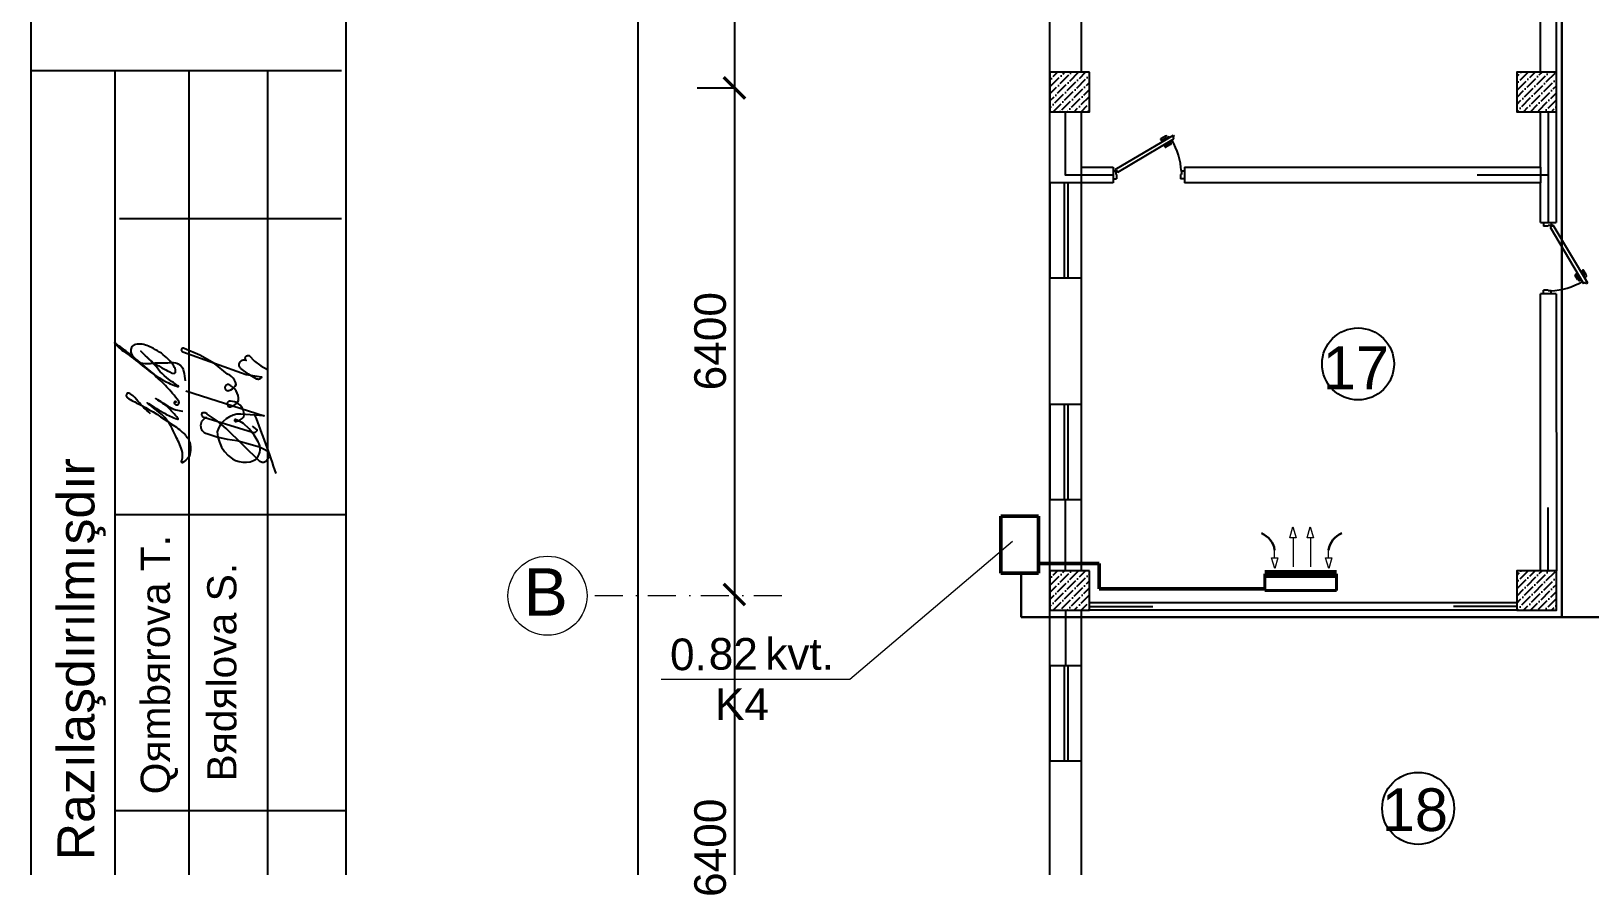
# Model space of a CAD drawing. Header units: millimetres. Extents: x 42452 to 2852333, y -419346 to 834876.
# Drawn here: x 2504668 to 2524363, y 577583 to 588130 of the extents above; entities that cross this region are included whole.
import ezdxf

# ---------------------------------------------------------------- set-up
doc = ezdxf.new("R2010")
doc.units = ezdxf.units.MM
doc.linetypes.add('Штрихпунктирная', pattern=[670.277762, 352.777767, -176.388884, 0, -141.111112])
for name, color, linetype, lineweight in [('0_Ном._пера__1', 7, 'Continuous', 15), ('0_Ном._пера__7', 7, 'Continuous', 60), ('c_dv_l x_tti-25_Ном._пера__21_Ном._пера__21', 7, 'Continuous', 30), ('memar', 7, 'Continuous', 25), ('Text blocks_Ном._пера__1', 7, 'Continuous', 15), ('ДВЕРИ', 7, 'Continuous', 5), ('надписи', 5, 'Continuous', 30), ('размер_Ном._пера__241_Ном._пера__7', 7, 'Continuous', 60), ('Соедин_роз', 94, 'Continuous', 30)]:
    doc.layers.add(name, color=color, linetype=linetype, lineweight=lineweight)
doc.styles.get("Standard").update_dxf_attribs({"font": 'arial.ttf'})
doc.styles.add('СГЕНЕРИР_СТИЛЬ_1', font='arial.ttf')
doc.styles.add('СГЕНЕРИР_СТИЛЬ_5', font='')
doc.styles.get('СГЕНЕРИР_СТИЛЬ_5').set_extended_font_data('Arial Az Lat Кириллический')
doc.dimstyles.new('razmeri a-g', dxfattribs={"dimtxt": 400, "dimasz": 270, "dimexe": 1.25, "dimexo": 0.625, "dimgap": 100, "dimtad": 1, "dimdec": 0, "dimtxsty": 'Standard', "dimblk": 'ARCHTICK', "dimcen": 2.5, "dimadec": 0, "dimazin": 0, "dimtfac": 1, "dimtdec": 0, "dimtmove": 0, "dimatfit": 3, "dimfxl": 1, "dimarcsym": 0})

# ---------------------------------------------------------------- blocks, each defined once
blk = doc.blocks.new('123vv')
at = {"layer": '0_Ном._пера__1', "linetype": 'Continuous', "lineweight": 25}
blk.add_line((41984, -698025), (38898, -698025), dxfattribs=at)
at = {"layer": '0_Ном._пера__1', "color": 5, "linetype": 'Continuous', "lineweight": 25, "flags": 128}
for points in [[(39821, -700413), (40908, -700763), (40586, -700737), (40531, -700741), (40477, -700753), (40426, -700775), (40379, -700804), (40338, -700841), (40303, -700884), (40276, -700932), (40257, -700984), (40266, -701058), (40286, -701129), (40317, -701196), (40358, -701258), (40408, -701313), (40467, -701359), (40512, -701383), (40561, -701399), (40612, -701408), (40663, -701408), (40714, -701401), (40763, -701385), (40787, -701368), (40808, -701347), (40826, -701323), (40839, -701296), (40849, -701268), (40854, -701239), (40854, -701209), (40849, -701180), (40840, -701151), (40827, -701125), (40771, -701030), (40702, -700945), (40620, -700871), (40568, -700837), (40512, -700811), (40509, -700811), (40507, -700812), (40505, -700814), (40503, -700815), (40501, -700817), (40500, -700820), (40499, -700822), (40499, -700825), (40499, -700827), (40499, -700830), (40500, -700832), (40501, -700834), (40503, -700836), (40505, -700838), (40507, -700839), (40510, -700840), (40512, -700840), (40515, -700840), (40546, -700832), (40576, -700818), (40603, -700800), (40627, -700777), (40629, -700748), (40628, -700718), (40621, -700689), (40610, -700661), (40594, -700636), (40575, -700613), (40552, -700594), (40526, -700579), (40499, -700568), (40470, -700561), (40440, -700559), (40433, -700559), (40427, -700559), (40420, -700561), (40414, -700564), (40409, -700567), (40404, -700572), (40400, -700577), (40397, -700583), (40395, -700590), (40394, -700596), (40394, -700603), (40396, -700609), (40398, -700616), (40402, -700621), (40406, -700626), (40411, -700631), (40417, -700634), (40423, -700636), (40430, -700637), (40437, -700637), (40443, -700636), (40466, -700629), (40488, -700619), (40508, -700606), (40525, -700590), (40539, -700571), (40550, -700549), (40551, -700514), (40546, -700479), (40536, -700446), (40520, -700415), (40499, -700387), (40473, -700362), (40444, -700343), (40412, -700328), (40405, -700328), (40397, -700329), (40390, -700331), (40384, -700334), (40378, -700338), (40373, -700343), (40369, -700349), (40366, -700356), (40364, -700363), (40363, -700370), (40364, -700377), (40366, -700384), (40369, -700391), (40373, -700397), (40378, -700402), (40384, -700406), (40390, -700410), (40397, -700412), (40404, -700413), (40412, -700412), (40419, -700410), (40444, -700400), (40467, -700386), (40488, -700369), (40505, -700349), (40520, -700326), (40511, -700295), (40497, -700266), (40479, -700239), (40456, -700216), (40430, -700198), (40401, -700183), (40217, -700037), (40015, -699918), (39798, -699827), (39795, -699825), (39791, -699823), (39786, -699822), (39782, -699822), (39778, -699823), (39774, -699824), (39770, -699826), (39766, -699828), (39763, -699832), (39761, -699835), (39759, -699839), (39758, -699843), (39757, -699847), (39758, -699852), (39759, -699856), (39761, -699860), (39763, -699864), (39766, -699867), (39769, -699869), (39773, -699871), (39777, -699873), (40657, -700188), (40873, -700218), (40871, -700225), (40868, -700232), (40864, -700238), (40859, -700244), (40853, -700248), (40846, -700252), (40839, -700254), (40831, -700255), (40824, -700255), (40816, -700254), (40809, -700252), (40693, -700184), (40586, -700105), (40578, -700096), (40571, -700087), (40566, -700076), (40563, -700065), (40561, -700053), (40562, -700042), (40565, -700030), (40570, -700020), (40576, -700010), (40584, -700001), (40593, -699994), (40604, -699989), (40615, -699985), (40626, -699984), (40638, -699984), (40650, -699986), (40661, -699991), (40656, -699986), (40652, -699981), (40649, -699975), (40648, -699969), (40647, -699962), (40647, -699956), (40649, -699950), (40651, -699944), (40655, -699938), (40659, -699933), (40664, -699929), (40669, -699926), (40676, -699924), (40682, -699922), (40688, -699922), (40695, -699923), (40701, -699925), (40776, -700003), (40862, -700068), (40956, -700120)], [(40114, -700786), (40096, -700791), (40079, -700800), (40064, -700811), (40051, -700825), (40040, -700841), (40032, -700858), (40027, -700876), (40025, -700895), (40027, -700914), (40031, -700932), (40038, -700950), (40048, -700966), (40061, -700980), (40076, -700992), (40092, -701001), (40110, -701007), (40251, -701054), (40396, -701085), (40532, -701105), (40665, -701144), (40842, -701195), (40902, -701220), (40958, -701252), (40967, -701267), (40973, -701282), (40976, -701299), (40977, -701315), (40975, -701332), (40970, -701347), (40962, -701362), (40953, -701376), (40941, -701387), (40933, -701395), (40923, -701401), (40913, -701406), (40903, -701409), (40892, -701410), (40881, -701409), (40870, -701407), (40860, -701402), (40850, -701397), (40380, -700937), (40255, -700831), (40119, -700739), (40110, -700731), (40100, -700726), (40089, -700722), (40078, -700720), (40066, -700720), (40055, -700722), (40044, -700726), (40041, -700732), (40040, -700738), (40040, -700745), (40040, -700752), (40042, -700758), (40045, -700764), (40049, -700769), (40054, -700774), (40059, -700778), (40066, -700780), (40072, -700782), (40749, -700991), (40757, -700993), (40765, -700993), (40773, -700993), (40781, -700990), (40788, -700987), (40795, -700983), (40801, -700977), (40806, -700971), (40810, -700964), (40813, -700957), (40748, -700906)]]:
    blk.add_lwpolyline(points, dxfattribs=at)
at = {"layer": '0_Ном._пера__1', "color": 5, "linetype": 'Continuous', "lineweight": 25}
for points, knots in [([(39692, -700580), (39688, -700572), (39683, -700564), (39676, -700564), (39669, -700563), (39660, -700569), (39657, -700575), (39651, -700590), (39672, -700608), (39692, -700610), (39706, -700611), (39720, -700603), (39725, -700593), (39734, -700575), (39718, -700552), (39701, -700531), (39641, -700450), (39591, -700397), (39537, -700342), (39451, -700255), (39355, -700164), (39251, -700075), (39166, -700002), (39076, -699931), (39002, -699873), (38958, -699838), (38919, -699808), (38847, -699759), (38840, -699754), (38833, -699749), (38831, -699749), (38829, -699749), (38839, -699761), (38849, -699772), (38918, -699847), (38958, -699868), (39005, -699899), (39076, -699948), (39163, -700023), (39249, -700091), (39358, -700177), (39466, -700251), (39578, -700304), (39613, -700321), (39649, -700335), (39693, -700350), (39700, -700353), (39708, -700355), (39713, -700356), (39747, -700365), (39661, -700312), (39599, -700267), (39469, -700175), (39442, -700118), (39386, -700055), (39340, -700002), (39275, -699944), (39209, -699878), (39205, -699874), (39201, -699870), (39199, -699867), (39176, -699844), (39240, -699911), (39288, -699956), (39354, -700019), (39389, -700038), (39429, -700061), (39465, -700081), (39505, -700103), (39565, -700135), (39609, -700159), (39664, -700188), (39676, -700161), (39679, -700152), (39678, -700136), (39676, -700123), (39670, -700098), (39658, -700078), (39644, -700060), (39618, -700022), (39587, -699985), (39553, -699953), (39492, -699895), (39419, -699852), (39342, -699814), (39287, -699787), (39231, -699763), (39168, -699764), (39137, -699764), (39104, -699770), (39083, -699790), (39070, -699803), (39061, -699821), (39057, -699840), (39053, -699864), (39059, -699888), (39068, -699910), (39092, -699964), (39141, -700007), (39195, -700025), (39264, -700048), (39341, -700029), (39415, -700025), (39467, -700023), (39517, -700028), (39568, -700025), (39604, -700023), (39640, -700018), (39676, -700025), (39701, -700030), (39726, -700042), (39745, -700059), (39768, -700081), (39781, -700111), (39790, -700142), (39803, -700187), (39807, -700231), (39810, -700276)], [0, 0, 0, 0, 1, 1, 1, 2, 2, 2, 3, 3, 3, 4, 4, 4, 5, 5, 5, 6, 6, 6, 7, 7, 7, 8, 8, 8, 9, 9, 9, 10, 10, 10, 11, 11, 11, 12, 12, 12, 13, 13, 13, 14, 14, 14, 15, 15, 15, 16, 16, 16, 17, 17, 17, 18, 18, 18, 19, 19, 19, 20, 20, 20, 21, 21, 21, 22, 22, 22, 23, 23, 23, 24, 24, 24, 25, 25, 25, 26, 26, 26, 27, 27, 27, 28, 28, 28, 29, 29, 29, 30, 30, 30, 31, 31, 31, 32, 32, 32, 33, 33, 33, 34, 34, 34, 35, 35, 35, 36, 36, 36, 37, 37, 37, 38, 38, 38, 39, 39, 39, 39]), ([(39330, -700734), (39267, -700678), (39205, -700621), (39155, -700560), (39127, -700525), (39102, -700488), (39055, -700460), (39039, -700450), (39020, -700441), (39007, -700449), (38998, -700455), (38992, -700471), (38993, -700484), (38995, -700509), (39021, -700523), (39045, -700535), (39106, -700568), (39157, -700592), (39209, -700620), (39346, -700692), (39488, -700785), (39623, -700876), (39683, -700916), (39740, -700955), (39791, -701006), (39827, -701041), (39859, -701082), (39874, -701130), (39885, -701167), (39886, -701209), (39884, -701246), (39883, -701282), (39879, -701314), (39844, -701354), (39814, -701389), (39761, -701430), (39760, -701407), (39760, -701402), (39762, -701392), (39765, -701383), (39778, -701329), (39777, -701283), (39765, -701238), (39747, -701172), (39709, -701106), (39680, -701047), (39630, -700944), (39609, -700858), (39486, -700746), (39397, -700665), (39255, -700570), (39285, -700584), (39299, -700591), (39343, -700617), (39380, -700640), (39429, -700670), (39465, -700695), (39503, -700716), (39553, -700745), (39608, -700769), (39677, -700799), (39688, -700804), (39700, -700809), (39707, -700810), (39736, -700816), (39669, -700745), (39623, -700698), (39560, -700632), (39539, -700611), (39476, -700570), (39448, -700552), (39413, -700529), (39404, -700524), (39384, -700511), (39495, -700579), (39566, -700621), (39613, -700650), (39643, -700666), (39681, -700678), (39710, -700686), (39744, -700691), (39778, -700697)], [0, 0, 0, 0, 1, 1, 1, 2, 2, 2, 3, 3, 3, 4, 4, 4, 5, 5, 5, 6, 6, 6, 7, 7, 7, 8, 8, 8, 9, 9, 9, 10, 10, 10, 11, 11, 11, 12, 12, 12, 13, 13, 13, 14, 14, 14, 15, 15, 15, 16, 16, 16, 17, 17, 17, 18, 18, 18, 19, 19, 19, 20, 20, 20, 21, 21, 21, 22, 22, 22, 23, 23, 23, 24, 24, 24, 25, 25, 25, 26, 26, 26, 27, 27, 27, 27]), ([(41075, -701565), (41029, -701427), (40983, -701289), (40934, -701152), (40886, -701018), (40833, -700885), (40781, -700751)], [0, 0, 0, 0, 1, 1, 1, 2, 2, 2, 2])]:
    blk.add_open_spline(points, degree=3, knots=knots, dxfattribs=at)
at = {"layer": 'размер_Ном._пера__241_Ном._пера__7', "linetype": 'Continuous', "lineweight": 25}
for p, q in [((41984, -695968), (37671, -695968)), ((38832, -695968), (38832, -712422)), ((39860, -695968), (39860, -712422)), ((40955, -695968), (40955, -712422)), ((42050, -702138), (38832, -702138)), ((42050, -706252), (38832, -706252)), ((42050, -712422), (37671, -712422))]:
    blk.add_line(p, q, dxfattribs=at)
at = {"layer": '0_Ном._пера__7', "linetype": 'Continuous', "lineweight": 25, "attachment_point": 4, "rotation": 90, "style": 'СГЕНЕРИР_СТИЛЬ_1'}
for s, insert, char_height in [('\\A1;{\\fArial|b0|i0|c204|p38;Q\\fArial Az Lat Кириллический|b0|i0|c0|p34;я\\fArial|b0|i0|c204|p38;mb\\fArial Az Lat Кириллический|b0|i0|c0|p34;я\\fArial|b0|i0|c204|p38;rova T.}', (39452, -706023), 405.697), ('\\A1;{\\fArial|b0|i0|c204|p38;B\\fArial Az Lat Кириллический|b0|i0|c0|p34;я\\fArial|b0|i0|c204|p38;d\\fArial Az Lat Кириллический|b0|i0|c0|p34;я\\fArial|b0|i0|c204|p38;lova S.}', (40323, -705845), 405.697), ('{S.K. Sekt.}', (39349, -711170), 405.7), ('{İ.V. Sekt. }', (40452, -711193), 405.7)]:
    blk.add_mtext(s, dxfattribs=dict(at, insert=insert, char_height=char_height))
at = {"layer": 'Text blocks_Ном._пера__1', "linetype": 'Continuous', "lineweight": 25, "insert": (38372, -704146), "char_height": 514.2, "attachment_point": 5, "rotation": 90, "style": 'СГЕНЕРИР_СТИЛЬ_5'}
blk.add_mtext('{\\fArial|b0|i0|c238|p34;Razılaşdırılmışdır}', dxfattribs=at)
blk = doc.blocks.new('qapi 700')
at = {"layer": 'ДВЕРИ', "color": 251, "lineweight": 25, "true_color": 0x636466}
for p, q in [((1281620, 90086), (1281659, 90086)), ((1281659, 90034), (1281659, 90086)), ((1282420, 90086), (1282380, 90086)), ((1282380, 90034), (1282380, 90085)), ((1281620, 89997), (1281651, 89997)), ((1281651, 89997), (1281651, 90034)), ((1281651, 90034), (1281659, 90034)), ((1282368, 90010), (1281735, 89633)), ((1282395, 89980), (1281741, 89591)), ((1282382, 89987), (1282368, 90010)), ((1282388, 90034), (1282380, 90034)), ((1282388, 89991), (1282382, 89987)), ((1282388, 89997), (1282388, 90034)), ((1282420, 89997), (1282388, 89997)), ((1282420, 89997), (1282388, 89997)), ((1282395, 89980), (1282388, 89991)), ((1281775, 89698), (1281826, 89728)), ((1281835, 89712), (1281794, 89687)), ((1281836, 89725), (1281838, 89722)), ((1281733, 89605), (1281747, 89613)), ((1281741, 89591), (1281733, 89605)), ((1281747, 89613), (1281735, 89633)), ((1281812, 89685), (1281762, 89656)), ((1281762, 89656), (1281765, 89651)), ((1281776, 89665), (1281770, 89676)), ((1281785, 89617), (1281787, 89613)), ((1281787, 89613), (1281837, 89642)), ((1281792, 89676), (1281793, 89674)), ((1281802, 89622), (1281809, 89609)), ((1281814, 89681), (1281812, 89685)), ((1281820, 89629), (1281818, 89631)), ((1281872, 89650), (1281831, 89626)), ((1281831, 89604), (1281881, 89634)), ((1281837, 89642), (1281835, 89646)), ((1281884, 89645), (1281883, 89647))]:
    blk.add_line(p, q, dxfattribs=at)
for centre, radius, start, end in [((1282471, 90052), 821, 183.4077, 209.5706), ((1281830, 89721), 7.94, 30.7133, 120.7133), ((1281831, 89718), 7.94, 300.7133, 30.7133), ((1281783, 89684), 15.9, 120.7133, 210.7133), ((1281798, 89680), 7.94, 120.7133, 210.7133), ((1281823, 89617), 15.9, 210.7133, 300.7133), ((1281827, 89633), 7.94, 210.7133, 300.7133), ((1281876, 89643), 7.94, 30.7133, 120.7133), ((1281877, 89641), 7.94, 300.7133, 30.7133)]:
    blk.add_arc(centre, radius, start, end, dxfattribs=at)
blk = doc.blocks.new('_ArchTick')
at = {"color": 0, "linetype": 'ByBlock', "const_width": 0.15}
blk.add_lwpolyline([(-0.5, -0.5), (0.5, 0.5)], dxfattribs=at)
blk = doc.blocks.new('*D192')
at = {"layer": 'Defpoints', "color": 0, "lineweight": 30, "transparency": 16777216}
for p in [(2512739, 609212), (2512335, 574612), (2512739, 574612)]:
    blk.add_point(p, dxfattribs=at)
at = {"layer": 'memar', "color": 0, "lineweight": -2, "transparency": 16777216}
for p, q in [((2512738, 609212), (2512333, 609212)), ((2512335, 609212), (2512335, 574612)), ((2512738, 574612), (2512333, 574612))]:
    blk.add_line(p, q, dxfattribs=at)
at = {"layer": 'memar', "color": 0, "lineweight": -2, "transparency": 16777216, "xscale": 270, "yscale": 270, "zscale": 270}
for p, rotation in [((2512335, 609212), 90), ((2512335, 574612), 270)]:
    blk.add_blockref('_ArchTick', p, dxfattribs=dict(at, rotation=rotation))
at = {"layer": 'memar', "color": 0, "lineweight": 15, "transparency": 16777216, "insert": (2512030, 591912), "char_height": 400, "attachment_point": 5, "rotation": 90}
blk.add_mtext('34600', dxfattribs=at)
blk = doc.blocks.new('*D196')
at = {"layer": 'Defpoints', "color": 0, "lineweight": 30, "transparency": 16777216}
for p in [(2513554, 593812), (2513082, 587412), (2513554, 587412)]:
    blk.add_point(p, dxfattribs=at)
at = {"layer": 'memar', "color": 0, "lineweight": -2, "transparency": 16777216}
for p, q in [((2513554, 593812), (2513554, 587412)), ((2513555, 593812), (2513555, 593812)), ((2513082, 587412), (2513555, 587412))]:
    blk.add_line(p, q, dxfattribs=at)
at = {"layer": 'memar', "color": 0, "lineweight": -2, "transparency": 16777216, "xscale": 270, "yscale": 270, "zscale": 270}
for p, rotation in [((2513554, 593812), 90), ((2513554, 587412), 270)]:
    blk.add_blockref('_ArchTick', p, dxfattribs=dict(at, rotation=rotation))
at = {"layer": 'memar', "color": 0, "lineweight": 15, "transparency": 16777216, "insert": (2513250, 590612), "char_height": 400, "attachment_point": 5, "rotation": 90}
blk.add_mtext('6400', dxfattribs=at)
blk = doc.blocks.new('*D197')
at = {"layer": 'Defpoints', "color": 0, "lineweight": 30, "transparency": 16777216}
for p in [(2513082, 587412), (2513554, 581012), (2513554, 581012)]:
    blk.add_point(p, dxfattribs=at)
at = {"layer": 'memar', "color": 0, "lineweight": -2, "transparency": 16777216}
for p, q in [((2513082, 587412), (2513555, 587412)), ((2513554, 587412), (2513554, 581012)), ((2513555, 581012), (2513555, 581012))]:
    blk.add_line(p, q, dxfattribs=at)
at = {"layer": 'memar', "color": 0, "lineweight": -2, "transparency": 16777216, "xscale": 270, "yscale": 270, "zscale": 270}
for p, rotation in [((2513554, 587412), 90), ((2513554, 581012), 270)]:
    blk.add_blockref('_ArchTick', p, dxfattribs=dict(at, rotation=rotation))
at = {"layer": 'memar', "color": 0, "lineweight": 15, "transparency": 16777216, "insert": (2513250, 584212), "char_height": 400, "attachment_point": 5, "rotation": 90}
blk.add_mtext('6400', dxfattribs=at)
blk = doc.blocks.new('*D198')
at = {"layer": 'Defpoints', "color": 0, "lineweight": 30, "transparency": 16777216}
for p in [(2513554, 581012), (2513554, 574611), (2513554, 574611)]:
    blk.add_point(p, dxfattribs=at)
at = {"layer": 'memar', "color": 0, "lineweight": -2, "transparency": 16777216}
for p, q in [((2513554, 581012), (2513554, 574611)), ((2513555, 581012), (2513555, 581012)), ((2513555, 574611), (2513555, 574611))]:
    blk.add_line(p, q, dxfattribs=at)
at = {"layer": 'memar', "color": 0, "lineweight": -2, "transparency": 16777216, "xscale": 270, "yscale": 270, "zscale": 270}
for p, rotation in [((2513554, 581012), 90), ((2513554, 574611), 270)]:
    blk.add_blockref('_ArchTick', p, dxfattribs=dict(at, rotation=rotation))
at = {"layer": 'memar', "color": 0, "lineweight": 15, "transparency": 16777216, "insert": (2513250, 577811), "char_height": 400, "attachment_point": 5, "rotation": 90}
blk.add_mtext('6400', dxfattribs=at)

msp = doc.modelspace()

# ---------------------------------------------------------------- hatches: boundary and pattern name
at = {"layer": 'memar', "lineweight": 25}
h = msp.add_hatch(dxfattribs=at)
h.set_pattern_fill('ANSI36', color=256, scale=500)
h.set_pattern_definition([(45, (839142.44, 2869709.09), (33.1456304, 121.533978), [156.25, -31.25, 0, -31.25])])
h.paths.add_polyline_path([(2517540.05675, 587611.57411), (2517540.05675, 587111.57411), (2518040.05675, 587111.57411), (2518040.05675, 587611.57411)])
h = msp.add_hatch(dxfattribs=at)
h.set_pattern_fill('ANSI36', color=256, scale=500)
h.set_pattern_definition([(45, (833242.44, 2869709.09), (33.1456304, 121.533978), [156.25, -31.25, 0, -31.25])])
h.paths.add_polyline_path([(2523440.05661, 587611.57411), (2523440.05661, 587111.57411), (2523940.05661, 587111.57411), (2523940.05661, 587611.57411)])
h = msp.add_hatch(dxfattribs=at)
h.set_pattern_fill('ANSI36', color=256, scale=500)
h.set_pattern_definition([(45, (839142.44, 2863409.09), (33.1456304, 121.533978), [156.25, -31.25, 0, -31.25])])
h.paths.add_polyline_path([(2517540.05675, 581311.57411), (2517540.05675, 580811.57411), (2518040.05675, 580811.57411), (2518040.05675, 581311.57411)])
h = msp.add_hatch(dxfattribs=at)
h.set_pattern_fill('ANSI36', color=256, scale=500)
h.set_pattern_definition([(45, (833242.44, 2863409.09), (33.1456304, 121.533978), [156.25, -31.25, 0, -31.25])])
h.paths.add_polyline_path([(2523440.05661, 581311.57411), (2523440.05661, 580811.57411), (2523940.05661, 580811.57411), (2523940.05661, 581311.57411)])

# ---------------------------------------------------------------- linework, layer by layer
at = {"layer": 'c_dv_l x_tti-25_Ном._пера__21_Ном._пера__21', "linetype": 'Continuous', "lineweight": 25, "flags": 128}
for points in [[(2504668.48455, 613875.62686), (2588276.03655, 613875.62686), (2588276.03655, 554753.14366), (2504668.48455, 554753.14366)], [(2508649.79655, 612880.29886), (2587280.70855, 612880.29886), (2587280.70855, 555748.47166), (2508649.79655, 555748.47166)]]:
    msp.add_lwpolyline(points, close=True, dxfattribs=at)
at = {"layer": 'memar', "linetype": 'Штрихпунктирная', "lineweight": 15}
msp.add_line((2511790.04812, 580997.06347), (2514316.43627, 580997.06347), dxfattribs=at)
at = {"layer": 'memar', "color": 0, "lineweight": 25}
for points in [[(2517539.88736, 574811.57411), (2517540.25153, 599911.57411)], [(2523939.8803, 598711.73175), (2523939.8803, 585711.89464)], [(2517940.08185, 587611.57411), (2517940.16324, 593511.57411)], [(2523739.8803, 587611.57411), (2523739.8803, 591211.57411)], [(2517939.99495, 581311.57411), (2517940.07496, 587111.57411)], [(2523739.8803, 586411.57411), (2523739.8803, 587111.57411)], [(2518339.88045, 586211.57411), (2517939.88045, 586211.57411), (2517939.88045, 586411.57411), (2518339.88045, 586411.57411)], [(2518339.88045, 586411.57411), (2518339.88045, 586211.57411)], [(2519239.88045, 586411.57411), (2523739.8803, 586411.57411), (2523739.8803, 586211.57411), (2519239.88045, 586211.57411)], [(2519239.88045, 586411.57411), (2519239.88045, 586211.57411)], [(2523739.8803, 585711.89453), (2523739.8803, 586211.57411)], [(2523739.8803, 585711.89464), (2523939.8803, 585711.89464)], [(2523739.8803, 581311.57411), (2523739.8803, 584811.89464)], [(2523939.8803, 584811.89464), (2523739.8803, 584811.89464)], [(2523939.88511, 584811.89464), (2523940.05661, 581311.57411)], [(2517939.90666, 574811.57411), (2517939.98805, 580811.57411)]]:
    msp.add_lwpolyline(points, dxfattribs=at)
at = {"layer": 'memar', "color": 3, "lineweight": 25}
for points in [[(2518040.05675, 587611.57411), (2517540.05675, 587611.57411), (2517540.05675, 587111.57411), (2518040.05675, 587111.57411)], [(2523940.05661, 587611.57411), (2523440.05661, 587611.57411), (2523440.05661, 587111.57411), (2523940.05661, 587111.57411)], [(2518040.05675, 581311.57411), (2517540.05675, 581311.57411), (2517540.05675, 580811.57411), (2518040.05675, 580811.57411)], [(2523940.05661, 581311.57411), (2523440.05661, 581311.57411), (2523440.05661, 580811.57411), (2523940.05661, 580811.57411)]]:
    msp.add_lwpolyline(points, close=True, dxfattribs=at)
at = {"layer": 'memar', "lineweight": 25}
for points in [[(2518339.88045, 586311.57411), (2517740.05675, 586311.57411), (2517740.05675, 587111.57411)], [(2523839.8803, 585711.89464), (2523839.8803, 587111.57411)], [(2523839.8803, 586311.57411), (2522939.8803, 586311.57411)], [(2517740.05675, 581311.57411), (2517740.05675, 582211.49798)], [(2523835.16053, 581311.57411), (2523835.16053, 582111.57411)], [(2517739.97839, 580811.57411), (2517739.97839, 580111.49798)], [(2518040.05675, 580861.57411), (2518840.05675, 580861.57411)], [(2523440.05661, 580861.57411), (2522640.05661, 580861.57411)]]:
    msp.add_lwpolyline(points, dxfattribs=at)
at = {"layer": 'memar', "color": 0, "lineweight": 25}
for points in [[(2517940.04599, 585011.57411), (2517940.04599, 586211.57411), (2517540.04599, 586211.57411), (2517540.04599, 585011.57411)], [(2517939.97839, 582211.49798), (2517939.97839, 583411.49798), (2517539.97839, 583411.49798), (2517539.97839, 582211.49798)], [(2523440.05661, 580811.57411), (2518040.05675, 580811.57411), (2518040.05675, 580911.57411), (2523440.05661, 580911.57411)], [(2517939.97839, 578911.49798), (2517939.97839, 580111.49798), (2517539.97839, 580111.49798), (2517539.97839, 578911.49798)]]:
    msp.add_lwpolyline(points, close=True, dxfattribs=at)
at = {"layer": 'memar', "color": 146, "lineweight": 25, "true_color": 0x105689}
for points in [[(2517771.18339, 586211.57411), (2517721.18339, 586211.57411), (2517721.18339, 585011.57411), (2517771.18339, 585011.57411)], [(2517771.1158, 583411.49798), (2517721.1158, 583411.49798), (2517721.1158, 582211.49798), (2517771.1158, 582211.49798)], [(2517771.1158, 580111.49798), (2517721.1158, 580111.49798), (2517721.1158, 578911.49798), (2517771.1158, 578911.49798)]]:
    msp.add_lwpolyline(points, close=True, dxfattribs=at)
at = {"layer": 'memar', "color": 0, "lineweight": 25}
msp.add_circle((2521434.23078, 583924.87978), 454.87332, dxfattribs=at)
at = {"layer": 'memar', "linetype": 'Continuous', "lineweight": 15}
msp.add_circle((2511192.24905, 580995.80792), 500, dxfattribs=at)
at = {"layer": 'memar', "lineweight": 25}
msp.add_circle((2522194.04815, 578309.32193), 454.87332, dxfattribs=at)
at = {"layer": 'надписи', "color": 0, "lineweight": 15}
for p, q in [((2515014.12652, 579941.01781), (2517069.15291, 581684.56866)), ((2512626.97372, 579941.01781), (2515014.12652, 579941.01781))]:
    msp.add_line(p, q, dxfattribs=at)
at = {"layer": 'Соедин_роз'}
for p, q in [((2524010.26207, 600151.22736), (2524010.26207, 580723.99113)), ((2518162.15315, 581404.54127), (2518162.65315, 581404.04127)), ((2517178.88162, 580723.99113), (2517178.88162, 581282.61461)), ((2525846.95959, 580723.99113), (2517178.88162, 580723.99113))]:
    msp.add_line(p, q, dxfattribs=at)
at = {"layer": 'Соедин_роз', "lineweight": 50}
for p, q in [((2516920.95298, 581999.72533), (2517397.26108, 581999.72533)), ((2516920.95298, 581999.72533), (2516920.95298, 581282.61461)), ((2517397.26108, 581999.72533), (2517397.26108, 581282.61461)), ((2517397.26108, 581404.54127), (2518162.15315, 581404.54127)), ((2518162.65315, 581081.83444), (2518162.65315, 581404.04127)), ((2517397.26108, 581282.61461), (2516920.95298, 581282.61461)), ((2521161.32572, 581298.4493), (2520256.93228, 581298.4493)), ((2521161.32572, 581273.67707), (2520256.93228, 581273.67707)), ((2521161.32572, 581243.58849), (2520256.93228, 581243.58849)), ((2518163.15315, 581081.33444), (2520256.93228, 581081.33444))]:
    msp.add_line(p, q, dxfattribs=at)
at = {"layer": 'Соедин_роз', "lineweight": 15}
for p, q in [((2520573.49087, 581729.51527), (2520610.7375, 581865.65101)), ((2520610.7375, 581865.65101), (2520652.7625, 581729.51527)), ((2520792.00651, 581729.51527), (2520829.25314, 581865.65101)), ((2520829.25314, 581865.65101), (2520871.27814, 581729.51527)), ((2520652.7625, 581729.51527), (2520573.49087, 581729.51527)), ((2520613.12668, 581729.51527), (2520613.12668, 581359.36662)), ((2520871.27814, 581729.51527), (2520792.00651, 581729.51527)), ((2520831.64232, 581729.51527), (2520831.64232, 581361.82731)), ((2520382.41911, 581338.26729), (2520340.39411, 581474.40304)), ((2520340.39411, 581474.40304), (2520419.66574, 581474.40304)), ((2520380.02992, 581474.40304), (2520380.02992, 581572.61588)), ((2520419.66574, 581474.40304), (2520382.41911, 581338.26729)), ((2521065.25613, 581338.26729), (2521023.23113, 581474.40304)), ((2521023.23113, 581474.40304), (2521102.50277, 581474.40304)), ((2521062.86695, 581474.40304), (2521062.86695, 581572.61588)), ((2521102.50277, 581474.40304), (2521065.25613, 581338.26729)), ((2521161.32572, 581273.67707), (2520256.93228, 581273.67707)), ((2520256.93228, 581273.67707), (2520256.93228, 581063.47308)), ((2521161.32572, 581063.47308), (2521161.32572, 581273.67707)), ((2520256.93228, 581063.47308), (2521161.32572, 581063.47308))]:
    msp.add_line(p, q, dxfattribs=at)
at = {"layer": 'Соедин_роз', "lineweight": 40}
for p, q in [((2521161.32572, 581273.67707), (2520256.93228, 581273.67707)), ((2520256.93228, 581273.67707), (2520256.93228, 581063.47308)), ((2521161.32572, 581063.47308), (2521161.32572, 581273.67707)), ((2520256.93228, 581063.47308), (2521161.32572, 581063.47308))]:
    msp.add_line(p, q, dxfattribs=at)
at = {"layer": 'Соедин_роз'}
for centre, start, end in [((2520113.62195, 581535.53692), 7.923588613, 68.351629425), ((2521329.27493, 581535.53692), 111.648370575, 172.076411441)]:
    msp.add_arc(centre, 268.97594, start, end, dxfattribs=at)

# ---------------------------------------------------------------- block references
at = {"lineweight": 25, "xscale": 0.9090909090907544, "yscale": 0.9090909090907544, "zscale": 0.9090909090907544}
msp.add_blockref('123vv', (2470422.49322, 1220325.73138), dxfattribs=at)
at = {"layer": 'memar', "lineweight": 25, "xscale": 1.121843277023546, "yscale": 1.121843277023546, "zscale": 1.121843277023546}
for p, rotation in [((3957013.69071, 687324.70709), 180), ((2624839.19235, -852964.44099), 90.00000000000001)]:
    msp.add_blockref('qapi 700', p, dxfattribs=dict(at, rotation=rotation))

# ---------------------------------------------------------------- texts
at = {"layer": 'memar', "lineweight": 15, "style": 'СГЕНЕРИР_СТИЛЬ_1'}
msp.add_text('B', height=600, dxfattribs=at).set_placement((2510890.67516, 580743.64668))
at = {"layer": 'memar', "linetype": 'Continuous', "lineweight": 25, "char_height": 540, "attachment_point": 3, "style": 'СГЕНЕРИР_СТИЛЬ_1'}
for s, insert in [('17', (2521826.4132, 584146.01675)), ('18', (2522571.67972, 578562.27211))]:
    msp.add_mtext(s, dxfattribs=dict(at, insert=insert))
at = {"layer": 'надписи', "color": 0, "lineweight": 15}
for s, p in [('0.', (2512740.37485, 580055.00341)), ('82', (2513229.53104, 580061.82469)), ('kvt.', (2513943.76285, 580060.46044))]:
    msp.add_text(s, height=400, dxfattribs=at).set_placement(p)
at = {"layer": 'надписи', "color": 1, "lineweight": 15}
msp.add_text('K4', height=400, dxfattribs=at).set_placement((2513308.99196, 579426.65696))

# ---------------------------------------------------------------- dimensions: what is measured, and where the dimension line sits
at = {"layer": 'memar', "lineweight": 15}
for base, p1, p2, picture, middle in [((2512334.60062, 574611.59698), (2512738.82879, 609211.57745), (2512738.82879, 574611.59698), '*D192', (2512030.235, 591911.58722)), ((2513554.20283, 587411.57176), (2513554.20283, 593811.57176), (2513081.57515, 587411.57176), '*D196', (2513249.97364, 590611.57176)), ((2513554.20283, 581011.57176), (2513081.57515, 587411.57176), (2513554.20283, 581011.57176), '*D197', (2513249.97364, 584211.57176)), ((2513554.20283, 574611.08869), (2513554.20283, 581011.57176), (2513554.20283, 574611.08869), '*D198', (2513249.97364, 577811.33022))]:
    dim = msp.add_linear_dim(base=base, p1=p1, p2=p2, angle=90, dimstyle='razmeri a-g', dxfattribs=at)
    dim.commit()
    dim.dimension.update_dxf_attribs({"geometry": picture, "text_midpoint": middle})

doc.saveas('drawing.dxf')
